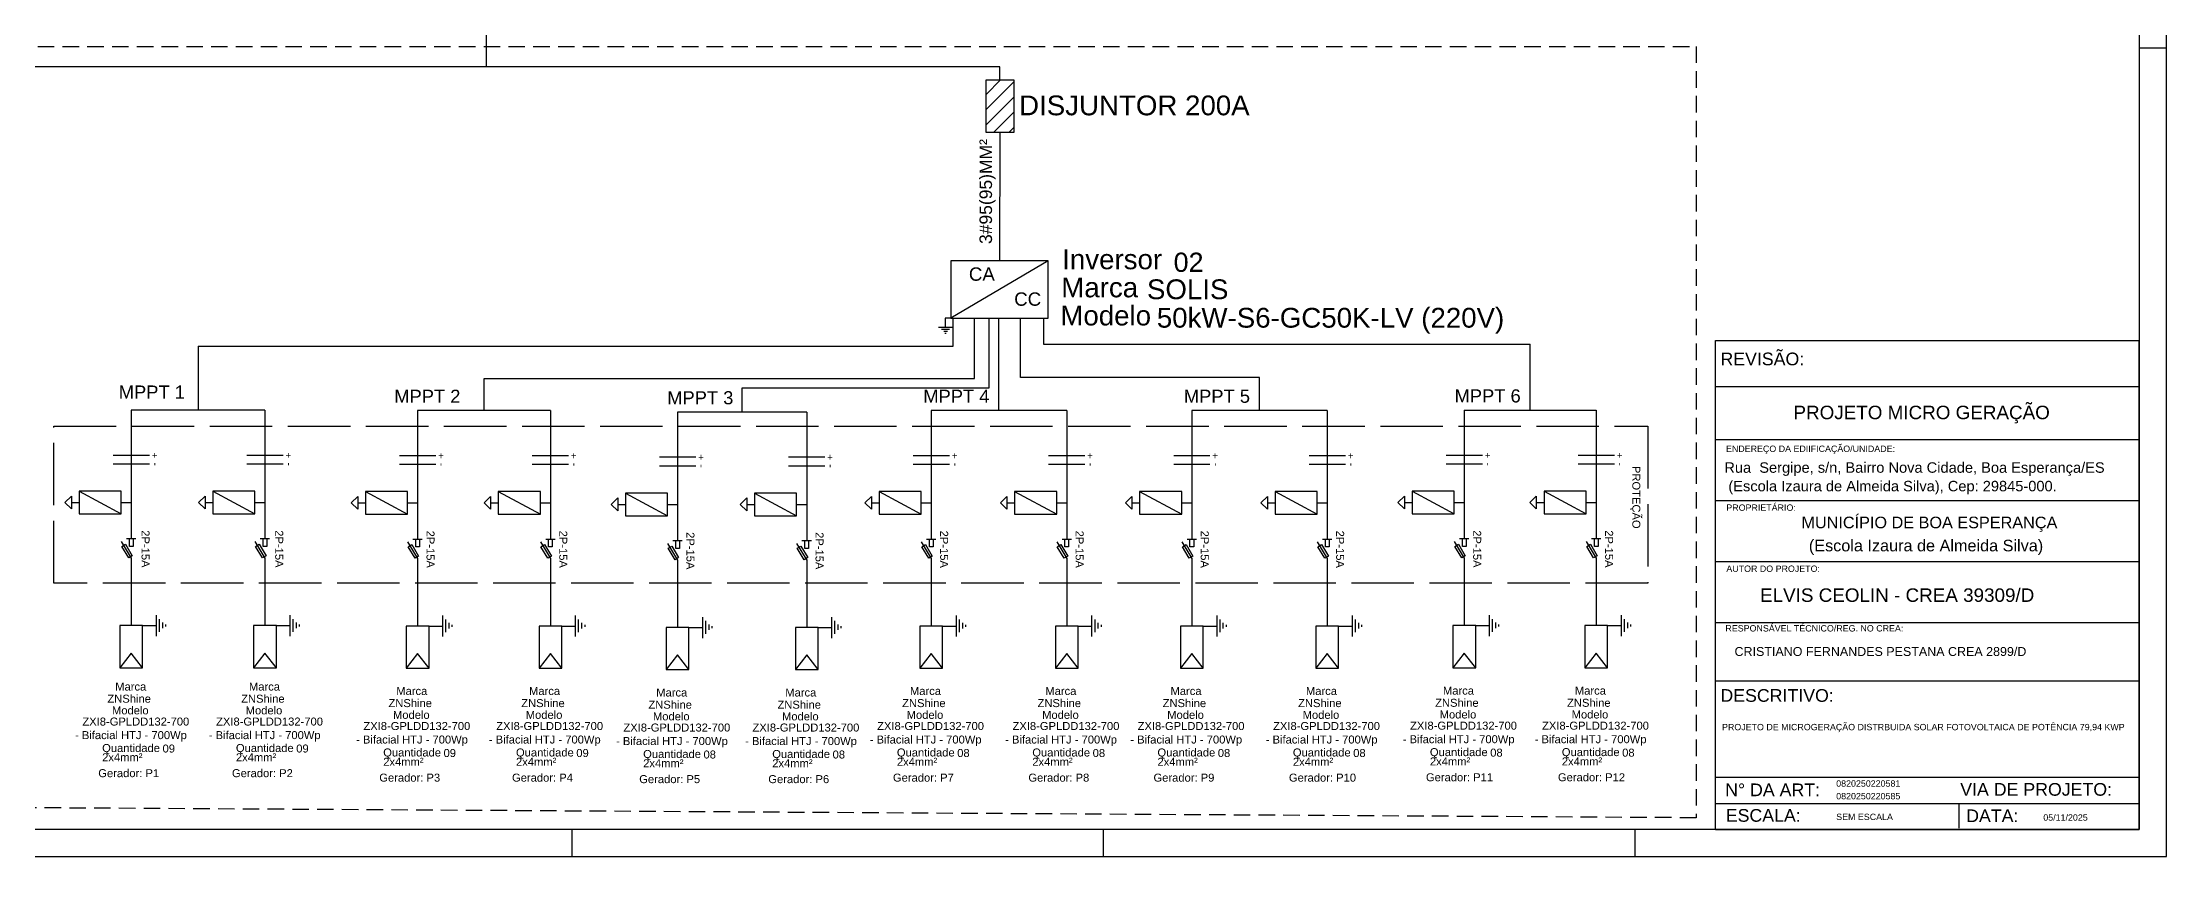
# Model space of a CAD drawing. Header units: millimetres. Extents: x 2145 to 2768, y 1325 to 1784.
# Drawn here: x 2359.8 to 2768.1, y 1324.6 to 1481.2 of the extents above; entities that cross this region are included whole.
import ezdxf

# ---------------------------------------------------------------- set-up
doc = ezdxf.new("R2010")
doc.units = ezdxf.units.MM
doc.linetypes.add('ACAD_ISO02W100', pattern=[15, 12, -3])
doc.linetypes.add('HIDDEN2', pattern=[4.7625, 3.175, -1.5875])
for name, color, linetype in [('2-Formato', 7, 'Continuous'), ('ARQ-FOLHA', 7, 'Continuous'), ('FORMATO', 7, 'Continuous')]:
    doc.layers.add(name, color=color, linetype=linetype)
doc.styles.add('arial', font='arial.ttf')
doc.styles.get("Standard").update_dxf_attribs({"font": 'arial.ttf'})

# ---------------------------------------------------------------- blocks, each defined once
blk = doc.blocks.new('A0')
at = {"color": 1}
for p, q in [((5895, 1485), (5945, 1485)), ((3020, 0), (3020, 50)), ((3995, 0), (3995, 50)), ((4970, 0), (4970, 50))]:
    blk.add_line(p, q, dxfattribs=at)
blk.add_lwpolyline([(125, 1485), (75, 1485), (0, 1410), (0, 0), (5945, 0), (5945, 4205), (75, 4205), (75, 1485)], dxfattribs=at)
at = {"color": 7}
blk.add_lwpolyline([(125, 4155), (5895, 4155), (5895, 50), (125, 50)], close=True, dxfattribs=at)

msp = doc.modelspace()

# ---------------------------------------------------------------- hatches: boundary and pattern name
at = {"ltscale": 0.1}
h = msp.add_hatch(dxfattribs=at)
h.set_pattern_fill('ANSI31', scale=0.652583, style=0)
h.set_pattern_definition([(45, (-7302.9235, 2134.7658), (-1.46508986, 1.46508986), [])])
h.paths.add_polyline_path([(2541.15, 1474.01), (2546.49, 1474.01), (2546.49, 1463.86), (2541.15, 1463.86)])

# ---------------------------------------------------------------- linework, layer by layer
for p, q in [((2445.06, 1491.97), (2445.06, 1476.5)), ((2543.82, 1476.5), (2287.74, 1476.5)), ((2543.82, 1474.01), (2543.82, 1476.5)), ((2543.82, 1463.86), (2543.73, 1439.16)), ((2534.36, 1439.16), (2534.36, 1428.13)), ((2553.1, 1439.16), (2534.36, 1428.13)), ((2553.1, 1439.16), (2534.36, 1439.16)), ((2553.1, 1428.13), (2553.1, 1439.16)), ((2534.36, 1428.13), (2553.1, 1428.13)), ((2534.85, 1422.78), (2534.85, 1428.13)), ((2538.95, 1416.57), (2538.95, 1428.13)), ((2541.73, 1414.76), (2541.73, 1428.13)), ((2543.63, 1410.36), (2543.63, 1428.13)), ((2547.78, 1416.74), (2547.78, 1428.13)), ((2552.17, 1428.13), (2552.17, 1423.18)), ((2389.66, 1422.78), (2534.85, 1422.78)), ((2389.66, 1422.78), (2389.66, 1410.43)), ((2552.17, 1423.18), (2645.76, 1423.18)), ((2645.76, 1410.43), (2645.76, 1423.18)), ((2444.64, 1410.36), (2444.64, 1416.57)), ((2444.64, 1416.57), (2538.95, 1416.57)), ((2494.25, 1410.07), (2494.25, 1414.76)), ((2494.25, 1414.76), (2541.73, 1414.76)), ((2593.72, 1416.74), (2547.78, 1416.74)), ((2593.72, 1410.36), (2593.72, 1416.74)), ((2376.83, 1410.43), (2376.83, 1385.73)), ((2402.53, 1410.43), (2376.83, 1410.43)), ((2402.53, 1410.43), (2402.53, 1385.73)), ((2431.88, 1410.36), (2431.88, 1385.66)), ((2457.4, 1410.36), (2431.88, 1410.36)), ((2457.4, 1410.36), (2457.4, 1385.66)), ((2481.85, 1410.07), (2481.85, 1385.37)), ((2506.66, 1410.07), (2481.85, 1410.07)), ((2506.66, 1410.07), (2506.66, 1385.37)), ((2530.62, 1410.36), (2530.62, 1385.66)), ((2556.65, 1410.36), (2530.62, 1410.36)), ((2556.65, 1410.36), (2556.65, 1385.66)), ((2580.7, 1410.36), (2580.7, 1385.66)), ((2606.74, 1410.36), (2580.7, 1410.36)), ((2606.74, 1410.36), (2606.74, 1385.66)), ((2633.08, 1410.43), (2633.08, 1385.73)), ((2633.08, 1410.43), (2658.44, 1410.43)), ((2658.44, 1410.43), (2658.44, 1385.73)), ((2380.32, 1401.74), (2373.34, 1401.74)), ((2406.02, 1401.74), (2399.05, 1401.74)), ((2435.36, 1401.67), (2428.39, 1401.67)), ((2460.89, 1401.67), (2453.91, 1401.67)), ((2485.34, 1401.38), (2478.36, 1401.38)), ((2510.15, 1401.38), (2503.17, 1401.38)), ((2534.11, 1401.67), (2527.13, 1401.67)), ((2560.14, 1401.67), (2553.16, 1401.67)), ((2584.19, 1401.67), (2577.22, 1401.67)), ((2610.23, 1401.67), (2603.25, 1401.67)), ((2636.56, 1401.74), (2629.59, 1401.74)), ((2661.93, 1401.74), (2654.95, 1401.74)), ((2380.32, 1400.04), (2373.34, 1400.04)), ((2406.02, 1400.04), (2399.05, 1400.04)), ((2435.36, 1399.97), (2428.39, 1399.97)), ((2460.89, 1399.97), (2453.91, 1399.97)), ((2485.34, 1399.68), (2478.36, 1399.68)), ((2510.15, 1399.68), (2503.17, 1399.68)), ((2534.11, 1399.97), (2527.13, 1399.97)), ((2560.14, 1399.97), (2553.16, 1399.97)), ((2584.19, 1399.97), (2577.22, 1399.97)), ((2610.23, 1399.97), (2603.25, 1399.97)), ((2636.56, 1400.04), (2629.59, 1400.04)), ((2661.93, 1400.04), (2654.95, 1400.04)), ((2365.31, 1393.92), (2364.07, 1392.68)), ((2364.07, 1392.68), (2365.31, 1391.45)), ((2365.31, 1393.92), (2365.31, 1391.45)), ((2365.31, 1392.68), (2366.8, 1392.68)), ((2366.8, 1394.86), (2374.9, 1390.5)), ((2374.9, 1392.68), (2376.83, 1392.68)), ((2391.01, 1393.92), (2389.78, 1392.68)), ((2389.78, 1392.68), (2391.01, 1391.45)), ((2391.01, 1393.92), (2391.01, 1391.45)), ((2391.01, 1392.68), (2392.5, 1392.68)), ((2392.5, 1394.86), (2400.61, 1390.5)), ((2400.61, 1392.68), (2402.53, 1392.68)), ((2420.35, 1393.85), (2419.12, 1392.61)), ((2419.12, 1392.61), (2420.35, 1391.38)), ((2420.35, 1393.85), (2420.35, 1391.38)), ((2420.35, 1392.61), (2421.84, 1392.61)), ((2421.84, 1394.79), (2429.95, 1390.43)), ((2429.95, 1392.61), (2431.88, 1392.61)), ((2445.88, 1393.85), (2444.64, 1392.61)), ((2444.64, 1392.61), (2445.88, 1391.38)), ((2445.88, 1393.85), (2445.88, 1391.38)), ((2445.88, 1392.61), (2447.37, 1392.61)), ((2447.37, 1394.79), (2455.47, 1390.43)), ((2455.47, 1392.61), (2457.4, 1392.61)), ((2470.33, 1393.56), (2469.09, 1392.32)), ((2469.09, 1392.32), (2470.33, 1391.09)), ((2470.33, 1393.56), (2470.33, 1391.09)), ((2470.33, 1392.32), (2471.82, 1392.32)), ((2471.82, 1394.5), (2479.92, 1390.14)), ((2479.92, 1392.32), (2481.85, 1392.32)), ((2495.14, 1393.56), (2493.9, 1392.32)), ((2493.9, 1392.32), (2495.14, 1391.09)), ((2495.14, 1393.56), (2495.14, 1391.09)), ((2495.14, 1392.32), (2496.63, 1392.32)), ((2496.63, 1394.5), (2504.73, 1390.14)), ((2504.73, 1392.32), (2506.66, 1392.32)), ((2519.1, 1393.85), (2517.86, 1392.61)), ((2517.86, 1392.61), (2519.1, 1391.38)), ((2519.1, 1393.85), (2519.1, 1391.38)), ((2519.1, 1392.61), (2520.59, 1392.61)), ((2520.59, 1394.79), (2528.69, 1390.43)), ((2528.69, 1392.61), (2530.62, 1392.61)), ((2545.13, 1393.85), (2543.9, 1392.61)), ((2543.9, 1392.61), (2545.13, 1391.38)), ((2545.13, 1393.85), (2545.13, 1391.38)), ((2545.13, 1392.61), (2546.62, 1392.61)), ((2546.62, 1394.79), (2554.73, 1390.43)), ((2554.73, 1392.61), (2556.65, 1392.61)), ((2569.18, 1393.85), (2567.95, 1392.61)), ((2567.95, 1392.61), (2569.18, 1391.38)), ((2569.18, 1393.85), (2569.18, 1391.38)), ((2569.18, 1392.61), (2570.67, 1392.61)), ((2570.67, 1394.79), (2578.78, 1390.43)), ((2578.78, 1392.61), (2580.7, 1392.61)), ((2595.22, 1393.85), (2593.98, 1392.61)), ((2593.98, 1392.61), (2595.22, 1391.38)), ((2595.22, 1393.85), (2595.22, 1391.38)), ((2595.22, 1392.61), (2596.71, 1392.61)), ((2596.71, 1394.79), (2604.81, 1390.43)), ((2604.81, 1392.61), (2606.74, 1392.61)), ((2621.55, 1393.92), (2620.32, 1392.68)), ((2620.32, 1392.68), (2621.55, 1391.45)), ((2621.55, 1393.92), (2621.55, 1391.45)), ((2621.55, 1392.68), (2623.04, 1392.68)), ((2623.04, 1394.86), (2631.15, 1390.5)), ((2631.15, 1392.68), (2633.08, 1392.68)), ((2646.92, 1393.92), (2645.69, 1392.68)), ((2645.69, 1392.68), (2646.92, 1391.45)), ((2646.92, 1393.92), (2646.92, 1391.45)), ((2646.92, 1392.68), (2648.41, 1392.68)), ((2648.41, 1394.86), (2656.52, 1390.5)), ((2656.52, 1392.68), (2658.44, 1392.68)), ((2374.9, 1385.16), (2376.83, 1381.97)), ((2375.93, 1385.73), (2377.73, 1385.73)), ((2400.61, 1385.16), (2402.53, 1381.97)), ((2401.63, 1385.73), (2403.43, 1385.73)), ((2429.95, 1385.09), (2431.88, 1381.9)), ((2430.97, 1385.66), (2432.77, 1385.66)), ((2455.47, 1385.09), (2457.4, 1381.9)), ((2456.5, 1385.66), (2458.3, 1385.66)), ((2479.92, 1384.8), (2481.85, 1381.61)), ((2480.95, 1385.37), (2482.75, 1385.37)), ((2504.73, 1384.8), (2506.66, 1381.61)), ((2505.75, 1385.37), (2507.56, 1385.37)), ((2528.69, 1385.09), (2530.62, 1381.9)), ((2529.71, 1385.66), (2531.52, 1385.66)), ((2554.73, 1385.09), (2556.65, 1381.9)), ((2555.75, 1385.66), (2557.55, 1385.66)), ((2578.78, 1385.09), (2580.7, 1381.9)), ((2579.8, 1385.66), (2581.6, 1385.66)), ((2604.81, 1385.09), (2606.74, 1381.9)), ((2605.84, 1385.66), (2607.64, 1385.66)), ((2631.15, 1385.16), (2633.08, 1381.97)), ((2632.17, 1385.73), (2633.97, 1385.73)), ((2656.52, 1385.16), (2658.44, 1381.97)), ((2657.54, 1385.73), (2659.34, 1385.73)), ((2376.83, 1381.97), (2376.83, 1368.99)), ((2402.53, 1381.97), (2402.53, 1368.99)), ((2431.88, 1381.9), (2431.88, 1368.92)), ((2457.4, 1381.9), (2457.4, 1368.92)), ((2481.85, 1381.61), (2481.85, 1368.63)), ((2506.66, 1381.61), (2506.66, 1368.63)), ((2530.62, 1381.9), (2530.62, 1368.92)), ((2556.65, 1381.9), (2556.65, 1368.92)), ((2580.7, 1381.9), (2580.7, 1368.92)), ((2606.74, 1381.9), (2606.74, 1368.92)), ((2633.08, 1381.97), (2633.08, 1368.99)), ((2658.44, 1381.97), (2658.44, 1368.99)), ((2376.83, 1363.72), (2374.65, 1360.88)), ((2379.01, 1360.88), (2376.83, 1363.72)), ((2402.53, 1363.72), (2400.35, 1360.88)), ((2404.72, 1360.88), (2402.53, 1363.72)), ((2431.88, 1363.66), (2429.69, 1360.82)), ((2434.06, 1360.82), (2431.88, 1363.66)), ((2457.4, 1363.66), (2455.22, 1360.82)), ((2459.58, 1360.82), (2457.4, 1363.66)), ((2481.85, 1363.37), (2479.67, 1360.53)), ((2484.03, 1360.53), (2481.85, 1363.37)), ((2506.66, 1363.37), (2504.48, 1360.53)), ((2508.84, 1360.53), (2506.66, 1363.37)), ((2530.62, 1363.66), (2528.44, 1360.82)), ((2532.8, 1360.82), (2530.62, 1363.66)), ((2556.65, 1363.66), (2554.47, 1360.82)), ((2558.83, 1360.82), (2556.65, 1363.66)), ((2580.7, 1363.66), (2578.52, 1360.82)), ((2582.89, 1360.82), (2580.7, 1363.66)), ((2606.74, 1363.66), (2604.56, 1360.82)), ((2608.92, 1360.82), (2606.74, 1363.66)), ((2633.08, 1363.72), (2630.89, 1360.88)), ((2635.26, 1360.88), (2633.08, 1363.72)), ((2658.44, 1363.72), (2656.26, 1360.88)), ((2660.62, 1360.88), (2658.44, 1363.72))]:
    msp.add_line(p, q)
at = {"color": 3}
for p, q in [((2532.01, 1426.42), (2534.6, 1426.42)), ((2532.55, 1426.04), (2534.11, 1426.04)), ((2533.01, 1425.66), (2533.7, 1425.66)), ((2533.21, 1425.26), (2533.46, 1425.26)), ((2533.31, 1428.13), (2533.31, 1426.42)), ((2534.36, 1428.13), (2533.31, 1428.13)), ((2379.01, 1368.99), (2381.68, 1368.99)), ((2381.68, 1366.97), (2381.68, 1371.01)), ((2382.27, 1367.8), (2382.27, 1370.25)), ((2382.87, 1368.52), (2382.87, 1369.6)), ((2383.49, 1368.84), (2383.49, 1369.23)), ((2404.72, 1368.99), (2407.39, 1368.99)), ((2407.39, 1366.97), (2407.39, 1371.01)), ((2407.97, 1367.8), (2407.97, 1370.25)), ((2408.57, 1368.52), (2408.57, 1369.6)), ((2409.19, 1368.84), (2409.19, 1369.23)), ((2434.06, 1368.92), (2436.73, 1368.92)), ((2436.73, 1366.9), (2436.73, 1370.94)), ((2437.31, 1367.74), (2437.31, 1370.18)), ((2437.92, 1368.45), (2437.92, 1369.53)), ((2438.53, 1368.77), (2438.53, 1369.16)), ((2459.58, 1368.92), (2462.25, 1368.92)), ((2462.25, 1366.9), (2462.25, 1370.94)), ((2462.83, 1367.74), (2462.83, 1370.18)), ((2463.44, 1368.45), (2463.44, 1369.53)), ((2464.06, 1368.77), (2464.06, 1369.16)), ((2484.03, 1368.63), (2486.7, 1368.63)), ((2486.7, 1366.61), (2486.7, 1370.65)), ((2487.28, 1367.45), (2487.28, 1369.89)), ((2487.89, 1368.16), (2487.89, 1369.24)), ((2488.51, 1368.48), (2488.51, 1368.87)), ((2508.84, 1368.63), (2511.51, 1368.63)), ((2511.51, 1366.61), (2511.51, 1370.65)), ((2512.09, 1367.45), (2512.09, 1369.89)), ((2512.7, 1368.16), (2512.7, 1369.24)), ((2513.32, 1368.48), (2513.32, 1368.87)), ((2532.8, 1368.92), (2535.47, 1368.92)), ((2535.47, 1366.9), (2535.47, 1370.94)), ((2536.05, 1367.74), (2536.05, 1370.18)), ((2536.66, 1368.45), (2536.66, 1369.53)), ((2537.27, 1368.77), (2537.27, 1369.16)), ((2558.83, 1368.92), (2561.5, 1368.92)), ((2561.5, 1366.9), (2561.5, 1370.94)), ((2562.09, 1367.74), (2562.09, 1370.18)), ((2562.69, 1368.45), (2562.69, 1369.53)), ((2563.31, 1368.77), (2563.31, 1369.16)), ((2582.89, 1368.92), (2585.56, 1368.92)), ((2585.56, 1366.9), (2585.56, 1370.94)), ((2586.14, 1367.74), (2586.14, 1370.18)), ((2586.74, 1368.45), (2586.74, 1369.53)), ((2587.36, 1368.77), (2587.36, 1369.16)), ((2608.92, 1368.92), (2611.59, 1368.92)), ((2611.59, 1366.9), (2611.59, 1370.94)), ((2612.17, 1367.74), (2612.17, 1370.18)), ((2612.78, 1368.45), (2612.78, 1369.53)), ((2613.4, 1368.77), (2613.4, 1369.16)), ((2635.26, 1368.99), (2637.93, 1368.99)), ((2637.93, 1366.97), (2637.93, 1371.01)), ((2638.51, 1367.8), (2638.51, 1370.25)), ((2639.12, 1368.52), (2639.12, 1369.6)), ((2639.73, 1368.84), (2639.73, 1369.23)), ((2660.62, 1368.99), (2663.29, 1368.99)), ((2663.29, 1366.97), (2663.29, 1371.01)), ((2663.88, 1367.8), (2663.88, 1370.25)), ((2664.48, 1368.52), (2664.48, 1369.6)), ((2665.1, 1368.84), (2665.1, 1369.23))]:
    msp.add_line(p, q, dxfattribs=at)
at = {"color": 7, "linetype": 'HIDDEN2'}
msp.add_lwpolyline([(2677.66, 1480.43), (2677.66, 1332.02), (2215.97, 1334.8), (2215.97, 1480.43)], close=True, dxfattribs=at)
at = {"color": 7, "ltscale": 0.1}
msp.add_lwpolyline([(2541.15, 1474.01), (2546.49, 1474.01), (2546.49, 1463.86), (2541.15, 1463.86)], close=True, dxfattribs=at)
at = {"color": 251, "linetype": 'ACAD_ISO02W100', "true_color": 0x636466}
msp.add_lwpolyline([(2361.94, 1407.35), (2668.38, 1407.35), (2668.38, 1377.15), (2361.94, 1377.15)], close=True, dxfattribs=at)
for points in [[(2366.8, 1390.5), (2374.9, 1390.5), (2374.9, 1394.86), (2366.8, 1394.86)], [(2392.5, 1390.5), (2400.61, 1390.5), (2400.61, 1394.86), (2392.5, 1394.86)], [(2421.84, 1390.43), (2429.95, 1390.43), (2429.95, 1394.79), (2421.84, 1394.79)], [(2447.37, 1390.43), (2455.47, 1390.43), (2455.47, 1394.79), (2447.37, 1394.79)], [(2471.82, 1390.14), (2479.92, 1390.14), (2479.92, 1394.5), (2471.82, 1394.5)], [(2496.63, 1390.14), (2504.73, 1390.14), (2504.73, 1394.5), (2496.63, 1394.5)], [(2520.59, 1390.43), (2528.69, 1390.43), (2528.69, 1394.79), (2520.59, 1394.79)], [(2546.62, 1390.43), (2554.73, 1390.43), (2554.73, 1394.79), (2546.62, 1394.79)], [(2570.67, 1390.43), (2578.78, 1390.43), (2578.78, 1394.79), (2570.67, 1394.79)], [(2596.71, 1390.43), (2604.81, 1390.43), (2604.81, 1394.79), (2596.71, 1394.79)], [(2623.04, 1390.5), (2631.15, 1390.5), (2631.15, 1394.86), (2623.04, 1394.86)], [(2648.41, 1390.5), (2656.52, 1390.5), (2656.52, 1394.86), (2648.41, 1394.86)], [(2375.01, 1384.23), (2375.7, 1384.65), (2377.03, 1382.45), (2376.33, 1382.03)], [(2376.46, 1385.73), (2377.19, 1385.73), (2377.19, 1384.22), (2376.46, 1384.22)], [(2400.71, 1384.23), (2401.41, 1384.65), (2402.73, 1382.45), (2402.03, 1382.03)], [(2402.17, 1385.73), (2402.89, 1385.73), (2402.89, 1384.22), (2402.17, 1384.22)], [(2430.05, 1384.16), (2430.75, 1384.58), (2432.07, 1382.39), (2431.38, 1381.97)], [(2431.51, 1385.66), (2432.24, 1385.66), (2432.24, 1384.15), (2431.51, 1384.15)], [(2455.57, 1384.16), (2456.27, 1384.58), (2457.6, 1382.39), (2456.9, 1381.97)], [(2457.03, 1385.66), (2457.76, 1385.66), (2457.76, 1384.15), (2457.03, 1384.15)], [(2480.02, 1383.87), (2480.72, 1384.29), (2482.05, 1382.1), (2481.35, 1381.68)], [(2481.48, 1385.37), (2482.21, 1385.37), (2482.21, 1383.86), (2481.48, 1383.86)], [(2504.83, 1383.87), (2505.53, 1384.29), (2506.86, 1382.1), (2506.16, 1381.68)], [(2506.29, 1385.37), (2507.02, 1385.37), (2507.02, 1383.86), (2506.29, 1383.86)], [(2528.79, 1384.16), (2529.49, 1384.58), (2530.81, 1382.39), (2530.12, 1381.97)], [(2530.25, 1385.66), (2530.98, 1385.66), (2530.98, 1384.15), (2530.25, 1384.15)], [(2554.83, 1384.16), (2555.53, 1384.58), (2556.85, 1382.39), (2556.15, 1381.97)], [(2556.29, 1385.66), (2557.01, 1385.66), (2557.01, 1384.15), (2556.29, 1384.15)], [(2578.88, 1384.16), (2579.58, 1384.58), (2580.9, 1382.39), (2580.2, 1381.97)], [(2580.34, 1385.66), (2581.06, 1385.66), (2581.06, 1384.15), (2580.34, 1384.15)], [(2604.91, 1384.16), (2605.61, 1384.58), (2606.94, 1382.39), (2606.24, 1381.97)], [(2606.37, 1385.66), (2607.1, 1385.66), (2607.1, 1384.15), (2606.37, 1384.15)], [(2631.25, 1384.23), (2631.95, 1384.65), (2633.27, 1382.45), (2632.58, 1382.03)], [(2632.71, 1385.73), (2633.44, 1385.73), (2633.44, 1384.22), (2632.71, 1384.22)], [(2656.62, 1384.23), (2657.31, 1384.65), (2658.64, 1382.45), (2657.94, 1382.03)], [(2658.08, 1385.73), (2658.8, 1385.73), (2658.8, 1384.22), (2658.08, 1384.22)], [(2374.65, 1368.99), (2374.65, 1360.88), (2379.01, 1360.88), (2379.01, 1368.99)], [(2400.35, 1368.99), (2400.35, 1360.88), (2404.72, 1360.88), (2404.72, 1368.99)], [(2429.69, 1368.92), (2429.69, 1360.82), (2434.06, 1360.82), (2434.06, 1368.92)], [(2455.22, 1368.92), (2455.22, 1360.82), (2459.58, 1360.82), (2459.58, 1368.92)], [(2479.67, 1368.63), (2479.67, 1360.53), (2484.03, 1360.53), (2484.03, 1368.63)], [(2504.48, 1368.63), (2504.48, 1360.53), (2508.84, 1360.53), (2508.84, 1368.63)], [(2528.44, 1368.92), (2528.44, 1360.82), (2532.8, 1360.82), (2532.8, 1368.92)], [(2554.47, 1368.92), (2554.47, 1360.82), (2558.83, 1360.82), (2558.83, 1368.92)], [(2578.52, 1368.92), (2578.52, 1360.82), (2582.89, 1360.82), (2582.89, 1368.92)], [(2604.56, 1368.92), (2604.56, 1360.82), (2608.92, 1360.82), (2608.92, 1368.92)], [(2630.89, 1368.99), (2630.89, 1360.88), (2635.26, 1360.88), (2635.26, 1368.99)], [(2656.26, 1368.99), (2656.26, 1360.88), (2660.62, 1360.88), (2660.62, 1368.99)]]:
    msp.add_lwpolyline(points, close=True)
at = {"layer": 'ARQ-FOLHA', "color": 7, "ltscale": 0.1}
for p, q in [((2681.37, 1329.8), (2681.37, 1423.89)), ((2681.37, 1423.89), (2762.82, 1423.89)), ((2762.82, 1329.8), (2762.82, 1423.89)), ((2681.37, 1415.03), (2762.82, 1415.03)), ((2681.37, 1329.8), (2762.82, 1329.8))]:
    msp.add_line(p, q, dxfattribs=at)
at = {"layer": 'ARQ-FOLHA'}
for p, q in [((2681.37, 1404.83), (2762.82, 1404.83)), ((2681.37, 1393.09), (2762.82, 1393.09)), ((2681.91, 1393.09), (2762.82, 1393.09)), ((2681.37, 1369.6), (2762.82, 1369.6)), ((2681.37, 1358.4), (2762.82, 1358.4)), ((2728.13, 1334.79), (2728.13, 1330.01))]:
    msp.add_line(p, q, dxfattribs=at)
at = {"layer": 'FORMATO'}
for p, q in [((2681.37, 1381.34), (2762.82, 1381.34)), ((2681.37, 1339.86), (2762.82, 1339.86)), ((2681.37, 1334.75), (2762.82, 1334.75))]:
    msp.add_line(p, q, dxfattribs=at)

# ---------------------------------------------------------------- block references
at = {"layer": '2-Formato', "xscale": 0.1047851001613937, "yscale": 0.1047851001613937, "zscale": 0.1047851001613937}
msp.add_blockref('A0', (2145.11, 1324.56), dxfattribs=at)

# ---------------------------------------------------------------- texts
at = {"style": 'arial'}
for s, height, p in [('DISJUNTOR 200A', 3.8068, (2547.49, 1467.19)), ('Inversor ', 3.807, (2555.78, 1437.57)), ('CA', 2.572, (2537.84, 1435.35)), ('CC', 2.572, (2546.55, 1430.54)), ('Marca', 3.807, (2555.6, 1432.17)), ('Modelo', 3.807, (2555.42, 1426.76)), ('REVISÃO:', 2.441, (2682.31, 1419.09)), ('MPPT 1', 2.521, (2374.42, 1412.68)), ('MPPT 2', 2.521, (2427.38, 1411.87)), ('MPPT 3', 2.521, (2479.85, 1411.58)), ('MPPT 4', 2.521, (2529.08, 1411.87)), ('MPPT 5', 2.521, (2579.16, 1411.87)), ('MPPT 6', 2.521, (2631.2, 1411.94)), ('PROJETO MICRO GERAÇÃO ', 2.5918, (2696.35, 1408.72)), ('+', 1.35, (2380.78, 1401.11)), ('+', 1.35, (2406.48, 1401.11)), ('+', 1.35, (2435.81, 1401.04)), ('+', 1.35, (2461.33, 1401.04)), ('+', 1.35, (2485.78, 1400.75)), ('+', 1.35, (2510.59, 1400.75)), ('+', 1.35, (2534.55, 1401.04)), ('+', 1.35, (2560.58, 1401.04)), ('+', 1.35, (2584.63, 1401.04)), ('+', 1.35, (2610.67, 1401.04)), ('+', 1.35, (2637.01, 1401.11)), ('+', 1.35, (2662.37, 1401.11)), ('Rua  Sergipe, s/n, Bairro Nova Cidade, Boa Esperança/ES', 2.0121, (2683.06, 1398.41)), ('ENDEREÇO DA EDIIFICAÇÃO/UNIDADE:', 1.2205, (2683.38, 1402.42)), (' (Escola Izaura de Almeida Silva), Cep: 29845-000.', 2.0121, (2683.06, 1394.84)), ('PROPRIETÁRIO:', 1.2205, (2683.45, 1391.09)), ('MUNICÍPIO DE BOA ESPERANÇA ', 2.2316, (2697.89, 1387.73)), ('AUTOR DO PROJETO:', 1.2205, (2683.45, 1379.34)), ('ELVIS CEOLIN - CREA 39309/D', 2.5918, (2689.93, 1373.57)), ('RESPONSÁVEL TÉCNICO/REG. NO CREA:', 1.2205, (2683.27, 1367.87)), ('CRISTIANO FERNANDES PESTANA CREA 2899/D', 1.7167, (2685.02, 1363.16)), ('Marca', 1.538, (2373.74, 1356.5)), ('Marca', 1.538, (2399.45, 1356.5)), ('Marca', 1.538, (2427.77, 1355.65)), ('Marca', 1.538, (2453.29, 1355.65)), ('Marca', 1.538, (2477.74, 1355.36)), ('Marca', 1.538, (2502.55, 1355.36)), ('Marca', 1.538, (2526.51, 1355.65)), ('Marca', 1.538, (2552.54, 1355.65)), ('Marca', 1.538, (2576.6, 1355.65)), ('Marca', 1.538, (2602.63, 1355.65)), ('Marca', 1.538, (2628.97, 1355.72)), ('Marca', 1.538, (2654.33, 1355.72)), ('DESCRITIVO:', 2.441, (2682.31, 1354.34)), ('Modelo', 1.538, (2373.12, 1351.92)), ('Modelo', 1.538, (2398.82, 1351.92)), ('Modelo', 1.538, (2427.14, 1351.06)), ('Modelo', 1.538, (2452.66, 1351.06)), ('Modelo', 1.538, (2477.11, 1350.77)), ('Modelo', 1.538, (2501.92, 1350.77)), ('Modelo', 1.538, (2525.88, 1351.06)), ('Modelo', 1.538, (2551.92, 1351.06)), ('Modelo', 1.538, (2575.97, 1351.06)), ('Modelo', 1.538, (2602, 1351.06)), ('Modelo', 1.538, (2628.34, 1351.13)), ('Modelo', 1.538, (2653.71, 1351.13)), ('PROJETO DE MICROGERAÇÃO DISTRBUIDA SOLAR FOTOVOLTAICA DE POTÊNCIA 79,94 KWP ', 1.2205, (2682.62, 1348.87)), ('Quantidade', 1.538, (2371.23, 1344.68)), ('2x4mm²', 1.538, (2371.23, 1342.89)), ('Quantidade', 1.538, (2396.94, 1344.68)), ('2x4mm²', 1.538, (2396.94, 1342.89)), ('Quantidade', 1.538, (2425.26, 1343.82)), ('2x4mm²', 1.538, (2425.26, 1342.03)), ('Quantidade', 1.538, (2450.78, 1343.82)), ('2x4mm²', 1.538, (2450.78, 1342.03)), ('Quantidade', 1.538, (2475.23, 1343.53)), ('Quantidade', 1.538, (2500.04, 1343.53)), ('Quantidade', 1.538, (2524, 1343.82)), ('2x4mm²', 1.538, (2524, 1342.03)), ('Quantidade', 1.538, (2550.03, 1343.82)), ('2x4mm²', 1.538, (2550.03, 1342.03)), ('Quantidade', 1.538, (2574.09, 1343.82)), ('2x4mm²', 1.538, (2574.09, 1342.03)), ('Quantidade', 1.538, (2600.12, 1343.82)), ('2x4mm²', 1.538, (2600.12, 1342.03)), ('Quantidade', 1.538, (2626.46, 1343.89)), ('2x4mm²', 1.538, (2626.46, 1342.1)), ('Quantidade', 1.538, (2651.82, 1343.89)), ('2x4mm²', 1.538, (2651.82, 1342.1)), ('Gerador: P1', 1.5385, (2370.48, 1339.84)), ('Gerador: P2', 1.5385, (2396.18, 1339.84)), ('Gerador: P3', 1.5385, (2424.5, 1338.98)), ('Gerador: P4', 1.5385, (2450.02, 1338.98)), ('Gerador: P5', 1.5385, (2474.47, 1338.69)), ('2x4mm²', 1.538, (2475.23, 1341.74)), ('Gerador: P6', 1.5385, (2499.28, 1338.69)), ('2x4mm²', 1.538, (2500.04, 1341.74)), ('Gerador: P7', 1.5385, (2523.24, 1338.98)), ('Gerador: P8', 1.5385, (2549.28, 1338.98)), ('Gerador: P9', 1.5385, (2573.33, 1338.98)), ('Gerador: P10', 1.5385, (2599.36, 1338.98)), ('Gerador: P11', 1.5385, (2625.7, 1339.05)), ('Gerador: P12', 1.5385, (2651.07, 1339.05)), ('0820250220581', 1.2205, (2704.57, 1338.01)), ('N° DA ART:', 2.441, (2683.23, 1336.18)), ('0820250220585', 1.2205, (2704.57, 1335.58)), ('VIA DE PROJETO:', 2.441, (2728.41, 1336.27)), ('ESCALA:', 2.441, (2683.34, 1331.26)), ('SEM ESCALA', 1.221, (2704.57, 1331.59)), ('DATA:', 2.441, (2729.55, 1331.19)), ('05/11/2025', 1.221, (2744.38, 1331.47))]:
    msp.add_text(s, height=height, dxfattribs=at).set_placement(p)
for s, height, rotation, p in [('3#95(95)MM²', 2.4076, 90, (2542.29, 1442.43)), ('-', 1.35, 270, (2380.84, 1400.38)), ('-', 1.35, 270, (2406.54, 1400.38)), ('-', 1.35, 270, (2435.86, 1400.31)), ('-', 1.35, 270, (2461.39, 1400.31)), ('-', 1.35, 270, (2485.84, 1400.02)), ('-', 1.35, 270, (2510.65, 1400.02)), ('-', 1.35, 270, (2534.61, 1400.31)), ('-', 1.35, 270, (2560.64, 1400.31)), ('-', 1.35, 270, (2584.69, 1400.31)), ('-', 1.35, 270, (2610.73, 1400.31)), ('-', 1.35, 270, (2637.06, 1400.38)), ('-', 1.35, 270, (2662.43, 1400.38))]:
    msp.add_text(s, height=height, rotation=rotation, dxfattribs=at).set_placement(p)
at = {"color": 1, "ltscale": 0.1, "style": 'arial'}
for s, height, p in [('02', 3.703, (2577.2, 1437.06)), ('SOLIS', 3.807, (2572.07, 1431.81)), ('50kW-S6-GC50K-LV (220V)', 3.8068, (2573.97, 1426.33)), ('ZNShine', 1.538, (2372.24, 1354.17)), ('ZNShine', 1.538, (2397.95, 1354.17)), ('ZNShine', 1.538, (2426.27, 1353.32)), ('ZNShine', 1.538, (2451.79, 1353.32)), ('ZNShine', 1.538, (2476.24, 1353.02)), ('ZNShine', 1.538, (2501.05, 1353.02)), ('ZNShine', 1.538, (2525.01, 1353.32)), ('ZNShine', 1.538, (2551.04, 1353.32)), ('ZNShine', 1.538, (2575.09, 1353.32)), ('ZNShine', 1.538, (2601.13, 1353.32)), ('ZNShine', 1.538, (2627.47, 1353.38)), ('ZNShine', 1.538, (2652.83, 1353.38)), (' - Bifacial HTJ - 700Wp', 1.5385, (2365.42, 1347.16)), ('ZXI8-GPLDD132-700', 1.5385, (2367.43, 1349.77)), (' - Bifacial HTJ - 700Wp', 1.5385, (2391.13, 1347.16)), ('ZXI8-GPLDD132-700', 1.5385, (2393.13, 1349.77)), (' - Bifacial HTJ - 700Wp', 1.5385, (2419.45, 1346.31)), ('ZXI8-GPLDD132-700', 1.5385, (2421.45, 1348.91)), (' - Bifacial HTJ - 700Wp', 1.5385, (2444.97, 1346.31)), ('ZXI8-GPLDD132-700', 1.5385, (2446.98, 1348.91)), (' - Bifacial HTJ - 700Wp', 1.5385, (2469.42, 1346.02)), ('ZXI8-GPLDD132-700', 1.5385, (2471.43, 1348.62)), (' - Bifacial HTJ - 700Wp', 1.5385, (2494.23, 1346.02)), ('ZXI8-GPLDD132-700', 1.5385, (2496.24, 1348.62)), (' - Bifacial HTJ - 700Wp', 1.5385, (2518.19, 1346.31)), ('ZXI8-GPLDD132-700', 1.5385, (2520.2, 1348.91)), (' - Bifacial HTJ - 700Wp', 1.5385, (2544.22, 1346.31)), ('ZXI8-GPLDD132-700', 1.5385, (2546.23, 1348.91)), (' - Bifacial HTJ - 700Wp', 1.5385, (2568.28, 1346.31)), ('ZXI8-GPLDD132-700', 1.5385, (2570.28, 1348.91)), (' - Bifacial HTJ - 700Wp', 1.5385, (2594.31, 1346.31)), ('ZXI8-GPLDD132-700', 1.5385, (2596.32, 1348.91)), (' - Bifacial HTJ - 700Wp', 1.5385, (2620.65, 1346.37)), ('ZXI8-GPLDD132-700', 1.5385, (2622.65, 1348.98)), (' - Bifacial HTJ - 700Wp', 1.5385, (2646.01, 1346.37)), ('ZXI8-GPLDD132-700', 1.5385, (2648.02, 1348.98)), ('09', 1.538, (2382.84, 1344.58)), ('09', 1.538, (2408.54, 1344.58)), ('09', 1.538, (2436.86, 1343.72)), ('09', 1.538, (2462.38, 1343.72)), ('08', 1.538, (2486.83, 1343.43)), ('08', 1.538, (2511.64, 1343.43)), ('08', 1.538, (2535.6, 1343.72)), ('08', 1.538, (2561.64, 1343.72)), ('08', 1.538, (2585.69, 1343.72)), ('08', 1.538, (2611.72, 1343.72)), ('08', 1.538, (2638.06, 1343.79)), ('08', 1.538, (2663.42, 1343.79))]:
    msp.add_text(s, height=height, dxfattribs=at).set_placement(p)
at = {"color": 251, "true_color": 0x636466, "style": 'arial'}
msp.add_text('PROTEÇÃO', height=1.538, rotation=270, dxfattribs=at).set_placement((2665.37, 1399.72))
at = {"color": 1, "ltscale": 0.1, "style": 'arial'}
for p in [(2378.8, 1387.34), (2404.5, 1387.34), (2433.58, 1387.27), (2459.1, 1387.27), (2483.55, 1386.98), (2508.36, 1386.98), (2532.32, 1387.27), (2558.36, 1387.27), (2582.41, 1387.27), (2608.44, 1387.27), (2634.78, 1387.34), (2660.15, 1387.34)]:
    msp.add_text('2P-15A', height=1.538, rotation=270, dxfattribs=at).set_placement(p)
at = {"insert": (2699.31, 1385.52), "char_height": 2.2316, "width": 46.9869, "attachment_point": 1}
msp.add_mtext('(Escola Izaura de Almeida Silva)', dxfattribs=at)

doc.saveas('drawing.dxf')
